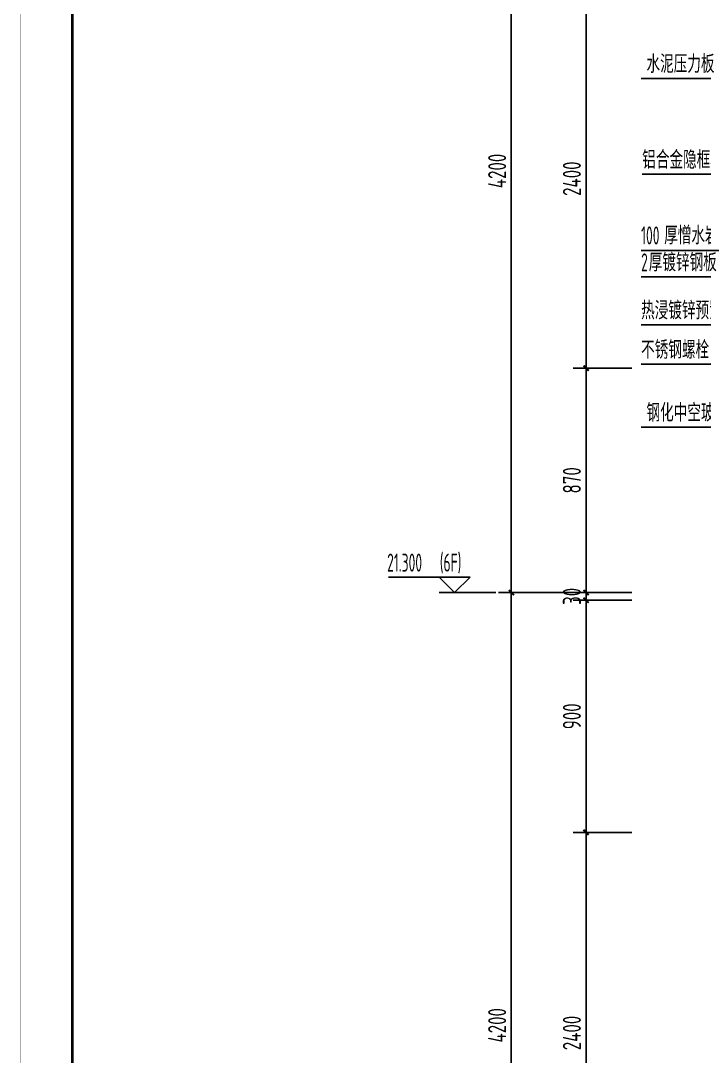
# Model space of a CAD drawing. Extents: x 198753 to 882193, y -399300 to 132460.
# Drawn here: x 342835 to 345487, y -190314 to -186298 of the extents above; entities that cross this region are included whole.
import ezdxf

# ---------------------------------------------------------------- set-up
doc = ezdxf.new("R2010")
doc.units = 0
doc.header["$LTSCALE"] = 1000
doc.header["$MEASUREMENT"] = 0
for name, color, linetype in [('01-标注_尺寸', 124, 'Continuous'), ('01-标注_标高', 200, 'Continuous'), ('01-标注_符号', 200, 'Continuous'), ('02-TEXT_标注', 130, 'Continuous'), ('D_铝板', 181, 'Continuous')]:
    doc.layers.add(name, color=color, linetype=linetype)
doc.styles.add('_TCH_DIM', font='ROS1', dxfattribs={"width": 0.8, "bigfont": 'JD'})
doc.styles.add('_TCH_DIM_T3', font='ROS1', dxfattribs={"width": 0.8, "bigfont": 'JD'})
doc.dimstyles.new('_TCH_ARCH&&20', dxfattribs={"dimtxt": 70, "dimasz": 20, "dimexe": 50, "dimexo": 60, "dimgap": 20, "dimtad": 1, "dimdec": 0, "dimzin": 0, "dimdsep": 46, "dimtxsty": '_TCH_DIM_T3', "dimblk": 'ARCHTICK', "dimcen": 0.09, "dimclrt": 4, "dimazin": 2, "dimtfac": 1, "dimtdec": 0, "dimtix": 1, "dimtmove": 2, "dimatfit": 3, "dimfxl": 0, "dimtolj": 1, "dimtzin": 0, "dimarcsym": 0})

# ---------------------------------------------------------------- blocks, each defined once
blk = doc.blocks.new('图框-A1+3-4')
for points, const_width in [([(0, 0), (1471, 0), (1471, 594), (0, 594)], 0.05), ([(1396, 584), (25, 584), (25, 10), (1396, 10)], 0.5)]:
    blk.add_lwpolyline(points, close=True, dxfattribs=dict(const_width=const_width))
at = {"const_width": 0.05}
blk.add_lwpolyline([(525.5, 0), (525.5, 2)], dxfattribs=at)
blk = doc.blocks.new('A$C440A718A')
at = {"layer": '01-标注_符号'}
for p, q in [((-22.77, 58.54), (-43.42, 58.54)), ((7.38, 58.54), (-22.77, 58.54)), ((-22.36, -9.08), (-43.42, -9.08)), ((-10.42, -9.08), (-22.36, -9.08))]:
    blk.add_line(p, q, dxfattribs=at)
at = {"layer": '01-标注_符号', "const_width": 0.4}
for points in [[(7.58, 58.54, 1), (7.18, 58.54, 1)], [(-1.68, 39.95, 1), (-1.28, 39.95, 1)], [(6.89, 25.13, 1), (7.29, 25.13, 1)], [(1.29, 20.05, 1), (1.69, 20.05, 1)], [(19.83, 10.75, 1), (20.23, 10.75, 1)], [(3.18, 3.11, 1), (3.58, 3.11, 1)], [(-10.22, -9.08, 1), (-10.62, -9.08, 1)]]:
    blk.add_lwpolyline(points, format="xyb", close=True, dxfattribs=at)
at = {"layer": '01-标注_符号'}
for points in [[(-43.19, 39.95), (-1.48, 39.95)], [(-43.42, 25.13), (7.09, 25.13)], [(-43.42, 20.05), (1.49, 20.05)], [(-43.42, 10.75), (20.03, 10.75)], [(-43.42, 3.11), (3.38, 3.11)]]:
    blk.add_lwpolyline(points, dxfattribs=at)
at = {"layer": '02-TEXT_标注', "style": '_TCH_DIM'}
for s, height, width, p in [('水泥压力板', 3.473, 0.8, (-42.37, 59.59)), ('铝合金隐框横梁', 3.473, 0.8, (-43.19, 41)), ('厚憎水岩棉防火封堵', 3.473, 0.8, (-38.94, 26.33)), ('100', 3.5, 0.64, (-43.42, 26.33)), ('2', 3.5, 0.64, (-43.42, 21.1)), ('厚镀锌钢板', 3.473, 0.8, (-41.93, 21.1)), ('热浸镀锌预置埋件', 3.473, 0.8, (-43.42, 11.8)), ('不锈钢螺栓', 3.473, 0.8, (-43.42, 4.16)), ('钢化中空玻璃', 3.473, 0.8, (-42.37, -8.03))]:
    blk.add_text(s, height=height, dxfattribs=dict(at, width=width)).set_placement(p)
blk = doc.blocks.new('halksjdhasjkld')
at = {"xscale": 20, "yscale": 20, "zscale": 20}
blk.add_blockref('A$C440A718A', (62191.6, 20132.2), dxfattribs=at)
blk = doc.blocks.new('_ArchTick')
at = {"color": 0, "linetype": 'ByBlock', "const_width": 0.4}
blk.add_lwpolyline([(-0.5, -0.5), (0.5, 0.5)], dxfattribs=at)
blk = doc.blocks.new('*D1796')
at = {"layer": '01-标注_尺寸', "color": 0, "lineweight": -2, "transparency": 16777216}
for p, q in [((345205.9, -189445.4), (344978.3, -189445.4)), ((345028.3, -191001.6), (345028.3, -189445.4)), ((345205.9, -191001.6), (344978.3, -191001.6))]:
    blk.add_line(p, q, dxfattribs=at)
at = {"layer": 'Defpoints', "color": 0, "transparency": 16777216}
for p in [(345028.3, -189445.4), (345265.9, -189445.4), (345265.9, -191001.6)]:
    blk.add_point(p, dxfattribs=at)
at = {"layer": '01-标注_尺寸', "color": 0, "lineweight": -2, "transparency": 16777216, "xscale": 20, "yscale": 20, "zscale": 20}
for p, rotation in [((345028.3, -189445.4), 90), ((345028.3, -191001.6), 270)]:
    blk.add_blockref('_ArchTick', p, dxfattribs=dict(at, rotation=rotation))
at = {"layer": '01-标注_尺寸', "color": 4, "transparency": 16777216, "insert": (344973.3, -190223.5), "char_height": 70, "attachment_point": 5, "rotation": 90, "style": '_TCH_DIM_T3'}
blk.add_mtext('\\A1;2400', dxfattribs=at)
blk = doc.blocks.new('*D1797')
at = {"layer": '01-标注_尺寸', "color": 0, "lineweight": -2, "transparency": 16777216}
for p, q in [((345205.9, -188545.4), (344978.3, -188545.4)), ((345028.3, -189445.4), (345028.3, -188545.4)), ((345205.9, -189445.4), (344978.3, -189445.4))]:
    blk.add_line(p, q, dxfattribs=at)
at = {"layer": 'Defpoints', "color": 0, "transparency": 16777216}
for p in [(345028.3, -188545.4), (345265.9, -188545.4), (345265.9, -189445.4)]:
    blk.add_point(p, dxfattribs=at)
at = {"layer": '01-标注_尺寸', "color": 0, "lineweight": -2, "transparency": 16777216, "xscale": 20, "yscale": 20, "zscale": 20}
for p, rotation in [((345028.3, -188545.4), 90), ((345028.3, -189445.4), 270)]:
    blk.add_blockref('_ArchTick', p, dxfattribs=dict(at, rotation=rotation))
at = {"layer": '01-标注_尺寸', "color": 4, "transparency": 16777216, "insert": (344973.3, -188995.4), "char_height": 70, "attachment_point": 5, "rotation": 90, "style": '_TCH_DIM_T3'}
blk.add_mtext('\\A1;900', dxfattribs=at)
blk = doc.blocks.new('*D1798')
at = {"layer": '01-标注_尺寸', "color": 0, "lineweight": -2, "transparency": 16777216}
for p, q in [((345028.3, -188515.4), (345028.3, -188495.4)), ((345205.9, -188515.4), (344978.3, -188515.4)), ((345205.9, -188545.4), (344978.3, -188545.4)), ((345028.3, -188545.4), (345028.3, -188515.4)), ((345028.3, -188545.4), (345028.3, -188565.4))]:
    blk.add_line(p, q, dxfattribs=at)
at = {"layer": 'Defpoints', "color": 0, "transparency": 16777216}
for p in [(345028.3, -188515.4), (345265.9, -188515.4), (345265.9, -188545.4)]:
    blk.add_point(p, dxfattribs=at)
at = {"layer": '01-标注_尺寸', "color": 0, "lineweight": -2, "transparency": 16777216, "xscale": 20, "yscale": 20, "zscale": 20}
for p, rotation in [((345028.3, -188515.4), 270), ((345028.3, -188545.4), 90)]:
    blk.add_blockref('_ArchTick', p, dxfattribs=dict(at, rotation=rotation))
at = {"layer": '01-标注_尺寸', "color": 4, "transparency": 16777216, "insert": (344973.3, -188530.4), "char_height": 70, "attachment_point": 5, "rotation": 90, "style": '_TCH_DIM_T3'}
blk.add_mtext('\\A1;30', dxfattribs=at)
blk = doc.blocks.new('*D1799')
at = {"layer": '01-标注_尺寸', "color": 0, "lineweight": -2, "transparency": 16777216}
for p, q in [((345205.9, -187645.4), (344978.3, -187645.4)), ((345028.3, -188515.4), (345028.3, -187645.4)), ((345205.9, -188515.4), (344978.3, -188515.4))]:
    blk.add_line(p, q, dxfattribs=at)
at = {"layer": 'Defpoints', "color": 0, "transparency": 16777216}
for p in [(345028.3, -187645.4), (345265.9, -187645.4), (345265.9, -188515.4)]:
    blk.add_point(p, dxfattribs=at)
at = {"layer": '01-标注_尺寸', "color": 0, "lineweight": -2, "transparency": 16777216, "xscale": 20, "yscale": 20, "zscale": 20}
for p, rotation in [((345028.3, -187645.4), 90), ((345028.3, -188515.4), 270)]:
    blk.add_blockref('_ArchTick', p, dxfattribs=dict(at, rotation=rotation))
at = {"layer": '01-标注_尺寸', "color": 4, "transparency": 16777216, "insert": (344973.3, -188080.4), "char_height": 70, "attachment_point": 5, "rotation": 90, "style": '_TCH_DIM_T3'}
blk.add_mtext('\\A1;870', dxfattribs=at)
blk = doc.blocks.new('*D1800')
at = {"layer": '01-标注_尺寸', "color": 0, "lineweight": -2, "transparency": 16777216}
for p, q in [((345205.9, -186175.8), (344978.3, -186175.8)), ((345028.3, -187645.4), (345028.3, -186175.8)), ((345205.9, -187645.4), (344978.3, -187645.4))]:
    blk.add_line(p, q, dxfattribs=at)
at = {"layer": 'Defpoints', "color": 0, "transparency": 16777216}
for p in [(345028.3, -186175.8), (345265.9, -186175.8), (345265.9, -187645.4)]:
    blk.add_point(p, dxfattribs=at)
at = {"layer": '01-标注_尺寸', "color": 0, "lineweight": -2, "transparency": 16777216, "xscale": 20, "yscale": 20, "zscale": 20}
for p, rotation in [((345028.3, -186175.8), 90), ((345028.3, -187645.4), 270)]:
    blk.add_blockref('_ArchTick', p, dxfattribs=dict(at, rotation=rotation))
at = {"layer": '01-标注_尺寸', "color": 4, "transparency": 16777216, "insert": (344973.3, -186910.6), "char_height": 70, "attachment_point": 5, "rotation": 90, "style": '_TCH_DIM_T3'}
blk.add_mtext('\\A1;2400', dxfattribs=at)
blk = doc.blocks.new('*D1819')
at = {"layer": '01-标注_尺寸', "color": 0, "lineweight": -2, "transparency": 16777216}
for p, q in [((345205.9, -188515.4), (344688.3, -188515.4)), ((344738.3, -191872), (344738.3, -188515.4)), ((345205.9, -191872), (344688.3, -191872))]:
    blk.add_line(p, q, dxfattribs=at)
at = {"layer": 'Defpoints', "color": 0, "transparency": 16777216}
for p in [(344738.3, -188515.4), (345265.9, -188515.4), (345265.9, -191872)]:
    blk.add_point(p, dxfattribs=at)
at = {"layer": '01-标注_尺寸', "color": 0, "lineweight": -2, "transparency": 16777216, "xscale": 20, "yscale": 20, "zscale": 20}
for p, rotation in [((344738.3, -188515.4), 90), ((344738.3, -191872), 270)]:
    blk.add_blockref('_ArchTick', p, dxfattribs=dict(at, rotation=rotation))
at = {"layer": '01-标注_尺寸', "color": 4, "transparency": 16777216, "insert": (344683.3, -190193.7), "char_height": 70, "attachment_point": 5, "rotation": 90, "style": '_TCH_DIM_T3'}
blk.add_mtext('\\A1;4200', dxfattribs=at)
blk = doc.blocks.new('*D1820')
at = {"layer": '01-标注_尺寸', "color": 0, "lineweight": -2, "transparency": 16777216}
for p, q in [((345205.9, -185245.8), (344688.3, -185245.8)), ((344738.3, -188515.4), (344738.3, -185245.8)), ((345205.9, -188515.4), (344688.3, -188515.4))]:
    blk.add_line(p, q, dxfattribs=at)
at = {"layer": 'Defpoints', "color": 0, "transparency": 16777216}
for p in [(344738.3, -185245.8), (345265.9, -185245.8), (345265.9, -188515.4)]:
    blk.add_point(p, dxfattribs=at)
at = {"layer": '01-标注_尺寸', "color": 0, "lineweight": -2, "transparency": 16777216, "xscale": 20, "yscale": 20, "zscale": 20}
for p, rotation in [((344738.3, -185245.8), 90), ((344738.3, -188515.4), 270)]:
    blk.add_blockref('_ArchTick', p, dxfattribs=dict(at, rotation=rotation))
at = {"layer": '01-标注_尺寸', "color": 4, "transparency": 16777216, "insert": (344683.3, -186880.6), "char_height": 70, "attachment_point": 5, "rotation": 90, "style": '_TCH_DIM_T3'}
blk.add_mtext('\\A1;4200', dxfattribs=at)

msp = doc.modelspace()

# ---------------------------------------------------------------- linework, layer by layer
at = {"layer": '01-标注_标高'}
for p, q in [((344578.3, -188455.4), (344262.4, -188455.4)), ((344518.3, -188515.4), (344458.3, -188455.4)), ((344518.3, -188515.4), (344578.3, -188455.4)), ((344678.3, -188515.4), (344458.3, -188515.4))]:
    msp.add_line(p, q, dxfattribs=at)

# ---------------------------------------------------------------- block references
at = {"xscale": 20, "yscale": 20, "zscale": 20, "rotation": 270}
msp.add_blockref('图框-A1+3-4', (342835.2, -177853.4), dxfattribs=at)
at = {"layer": 'D_铝板'}
msp.add_blockref('halksjdhasjkld', (283918.6, -207824.4), dxfattribs=at)

# ---------------------------------------------------------------- texts
at = {"layer": '02-TEXT_标注', "style": '_TCH_DIM', "width": 0.64}
for s, p in [('21.300', (344256.4, -188434.4)), ('(6F)', (344461, -188434.4))]:
    msp.add_text(s, height=70, dxfattribs=at).set_placement(p)

# ---------------------------------------------------------------- dimensions: what is measured, and where the dimension line sits
at = {"layer": '01-标注_尺寸'}
for p1, p2, distance, text, picture, middle in [((345265.9, -188515.4), (345265.9, -185245.8), 527.6, '4200', '*D1820', (344683.3, -186880.6)), ((345265.9, -187645.4), (345265.9, -186175.8), 237.6, '2400', '*D1800', (344973.3, -186910.6)), ((345265.9, -191872), (345265.9, -188515.4), 527.6, '4200', '*D1819', (344683.3, -190193.7)), ((345265.9, -191001.6), (345265.9, -189445.4), 237.6, '2400', '*D1796', (344973.3, -190223.5))]:
    dim = msp.add_aligned_dim(p1=p1, p2=p2, distance=distance, text=text, dimstyle='_TCH_ARCH&&20', dxfattribs=at)
    dim.commit()
    dim.dimension.update_dxf_attribs({"geometry": picture, "text_midpoint": middle})
for p1, p2, picture, middle in [((345265.9, -188515.4), (345265.9, -187645.4), '*D1799', (344973.3, -188080.4)), ((345265.9, -188545.4), (345265.9, -188515.4), '*D1798', (344973.3, -188530.4)), ((345265.9, -189445.4), (345265.9, -188545.4), '*D1797', (344973.3, -188995.4))]:
    dim = msp.add_aligned_dim(p1=p1, p2=p2, distance=237.6, dimstyle='_TCH_ARCH&&20', dxfattribs=at)
    dim.commit()
    dim.dimension.update_dxf_attribs({"geometry": picture, "text_midpoint": middle})

doc.saveas('drawing.dxf')
